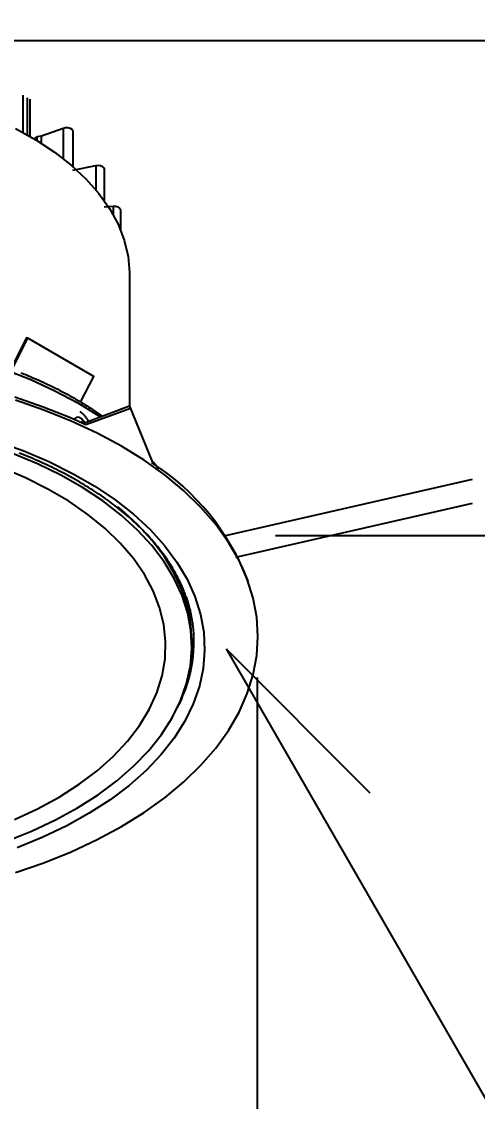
# Model space of a CAD drawing. Header units: millimetres. Extents: x 14 to 828, y 15 to 581.
# Drawn here: x 625.46 to 634.43, y 496.85 to 518.09 of the extents above; entities that cross this region are included whole.
import ezdxf

# ---------------------------------------------------------------- set-up
doc = ezdxf.new("R2010")
doc.units = ezdxf.units.MM
doc.header["$LTSCALE"] = 0.2
doc.layers.get('Defpoints').update_dxf_attribs({"color": 5})
for name, color, linetype in [('1_シンボル', 2, 'Continuous'), ('1_寸法', 7, 'Continuous'), ('1_文字', 3, 'Continuous')]:
    doc.layers.add(name, color=color, linetype=linetype)
doc.styles.add('Dim', font='simplex.shx', dxfattribs={"width": 0.8, "bigfont": 'extfont2.shx'})
doc.dimstyles.new('1-1', dxfattribs={"dimtxt": 3, "dimasz": 0.75, "dimexe": 0, "dimexo": 1, "dimgap": 0.5, "dimtad": 1, "dimdec": 0, "dimtxsty": 'Dim', "dimblk": 'DOT', "dimcen": 2.5, "dimadec": 0, "dimazin": 0, "dimtfac": 1, "dimtdec": 0, "dimtix": 1, "dimtmove": 2, "dimatfit": 3, "dimldrblk": '引出', "dimfxl": 1, "dimlwd": -1, "dimlwe": -1, "dimarcsym": 0})

# ---------------------------------------------------------------- blocks, each defined once
blk = doc.blocks.new('_Dot')
at = {"color": 0, "linetype": 'ByBlock', "lineweight": -2}
blk.add_line((-0.5, 0), (-1, 0), dxfattribs=at)
at = {"color": 0, "linetype": 'ByBlock', "const_width": 0.5}
blk.add_lwpolyline([(-0.25, 0, 1), (0.25, 0, 1)], format="xyb", close=True, dxfattribs=at)
blk = doc.blocks.new('*D13')
at = {"layer": '1_寸法', "color": 0, "transparency": 16777216}
for p, q in [((630.096, 505.184), (630.096, 486.075)), ((611.833, 504.43), (611.833, 486.075)), ((612.583, 486.075), (629.346, 486.075))]:
    blk.add_line(p, q, dxfattribs=at)
at = {"layer": 'Defpoints', "color": 0, "transparency": 16777216}
for p in [(630.096, 506.184), (611.833, 505.43), (630.096, 486.075)]:
    blk.add_point(p, dxfattribs=at)
at = {"layer": '1_寸法', "color": 0, "transparency": 16777216, "xscale": 0.75, "yscale": 0.75, "zscale": 0.75, "rotation": 180}
blk.add_blockref('_Dot', (611.833, 486.075), dxfattribs=at)
at = {"layer": '1_寸法', "color": 0, "transparency": 16777216, "xscale": 0.75, "yscale": 0.75, "zscale": 0.75}
blk.add_blockref('_Dot', (630.096, 486.075), dxfattribs=at)
at = {"layer": '1_寸法', "color": 0, "transparency": 16777216, "insert": (620.965, 488.075), "char_height": 3, "attachment_point": 5, "style": 'Dim'}
blk.add_mtext('%%C85', dxfattribs=at)
blk = doc.blocks.new('引出')
at = {"color": 0, "linetype": 'ByBlock', "lineweight": -2}
for p, q in [((-3.864, 1.035), (0, 0)), ((0, 0), (-1, 0))]:
    blk.add_line(p, q, dxfattribs=at)
blk = doc.blocks.new('*D14')
at = {"layer": '1_寸法', "color": 0, "transparency": 16777216}
for p, q in [((621.803, 517.714), (643.336, 517.714)), ((643.336, 516.964), (643.336, 508.729)), ((630.456, 507.979), (643.336, 507.979))]:
    blk.add_line(p, q, dxfattribs=at)
at = {"layer": 'Defpoints', "color": 0, "transparency": 16777216}
for p in [(620.803, 517.714), (629.456, 507.979), (643.336, 507.979)]:
    blk.add_point(p, dxfattribs=at)
at = {"layer": '1_寸法', "color": 0, "transparency": 16777216, "xscale": 0.75, "yscale": 0.75, "zscale": 0.75}
for p, rotation in [((643.336, 517.714), 90), ((643.336, 507.979), 270)]:
    blk.add_blockref('_Dot', p, dxfattribs=dict(at, rotation=rotation))
at = {"layer": '1_寸法', "color": 0, "transparency": 16777216, "insert": (641.336, 512.847), "char_height": 3, "attachment_point": 5, "rotation": 90, "style": 'Dim'}
blk.add_mtext('50', dxfattribs=at)

msp = doc.modelspace()

# ---------------------------------------------------------------- linework, layer by layer
at = {"layer": '1_シンボル', "color": 7}
for points in [[(625.479, 516.639), (625.479, 515.91)], [(625.567, 516.59), (625.567, 515.861)], [(625.62, 516.56), (625.62, 515.831)], [(625.334, 515.986), (625.735, 515.764), (626.103, 515.523), (626.435, 515.265), (626.728, 514.992), (626.98, 514.706), (627.19, 514.409), (627.357, 514.102), (627.478, 513.789), (627.554, 513.471), (627.583, 513.15), (627.583, 513.11), (627.583, 510.522), (628.032, 509.416), (628.06, 509.384)], [(625.761, 515.748), (625.761, 515.831), (625.849, 515.84), (626.273, 515.994), (626.318, 516.004), (626.367, 516.003), (626.412, 515.992), (626.445, 515.971), (626.462, 515.945), (626.464, 515.933), (626.464, 515.239)], [(626.273, 515.994), (626.273, 515.396)], [(625.761, 515.831), (625.708, 515.789), (625.708, 515.78)], [(625.849, 515.693), (625.849, 515.84)], [(626.464, 515.167), (626.917, 515.258), (626.966, 515.262), (627.013, 515.255), (627.052, 515.238), (627.077, 515.214), (627.084, 515.19), (627.084, 514.568)], [(626.917, 515.258), (626.917, 514.783)], [(627.084, 514.447), (627.262, 514.459), (627.311, 514.456), (627.354, 514.443), (627.386, 514.422), (627.401, 514.395), (627.401, 514.387), (627.401, 514.001)], [(627.262, 514.459), (627.262, 514.287)], [(625.27, 511.249), (625.582, 511.859), (625.555, 511.869), (625.243, 511.26)], [(626.619, 510.602), (626.879, 511.11), (625.582, 511.859)], [(625.133, 511.242), (625.637, 511.046), (626.114, 510.827), (626.561, 510.588), (626.975, 510.331), (627.008, 510.308)], [(625.451, 511.18), (625.494, 511.162), (625.538, 511.144), (625.581, 511.126), (625.624, 511.108), (625.667, 511.09), (625.71, 511.071), (625.753, 511.052), (625.795, 511.033), (625.838, 511.014), (625.88, 510.995), (625.921, 510.975), (625.963, 510.956), (626.004, 510.936), (626.045, 510.916), (626.086, 510.896), (626.127, 510.875), (626.167, 510.855), (626.207, 510.834), (626.247, 510.813), (626.287, 510.792), (626.326, 510.771), (626.365, 510.75), (626.405, 510.729), (626.443, 510.707), (626.482, 510.685), (626.52, 510.664), (626.559, 510.642), (626.597, 510.619), (626.634, 510.597), (626.672, 510.575), (626.709, 510.552), (626.746, 510.529), (626.782, 510.506), (626.818, 510.483), (626.854, 510.459), (627.049, 510.323)], [(625.322, 510.705), (625.883, 510.513), (626.419, 510.298), (626.721, 510.162)], [(625.334, 501.351), (625.897, 501.543), (626.435, 501.759), (626.944, 501.996), (627.423, 502.253), (627.869, 502.53), (628.28, 502.824), (628.653, 503.134), (628.987, 503.459), (629.28, 503.797), (629.53, 504.146), (629.737, 504.504), (629.899, 504.87), (630.015, 505.242), (630.085, 505.618), (630.108, 505.995), (630.085, 506.373), (630.015, 506.748), (629.899, 507.12), (629.737, 507.486), (629.53, 507.844), (629.28, 508.193), (628.987, 508.531), (628.653, 508.856), (628.28, 509.166), (627.869, 509.46), (627.423, 509.737), (626.944, 509.994), (626.435, 510.231), (625.897, 510.447), (625.334, 510.64)], [(627.583, 510.522), (626.676, 510.183)], [(626.724, 510.16), (627.598, 510.486)], [(626.704, 510.194), (626.685, 510.223), (626.638, 510.272), (626.587, 510.3), (626.541, 510.304), (626.506, 510.282), (626.495, 510.265)], [(626.603, 510.424), (626.61, 510.418), (626.618, 510.411), (626.625, 510.405), (626.632, 510.398), (626.639, 510.391), (626.647, 510.385), (626.654, 510.378), (626.661, 510.371), (626.668, 510.364), (626.675, 510.358), (626.686, 510.346), (626.697, 510.334), (626.708, 510.322), (626.718, 510.31), (626.728, 510.297), (626.737, 510.284), (626.746, 510.271), (626.755, 510.257), (626.763, 510.244), (626.77, 510.229), (626.778, 510.211)], [(626.628, 510.225), (626.631, 510.222), (626.634, 510.219), (626.637, 510.216), (626.641, 510.213), (626.644, 510.21), (626.647, 510.207), (626.65, 510.204), (626.653, 510.201), (626.655, 510.197), (626.658, 510.194), (626.666, 510.18)], [(624.979, 509.831), (625.5, 509.643), (625.995, 509.433), (626.461, 509.202), (626.896, 508.951), (627.296, 508.682), (627.66, 508.396), (627.986, 508.095), (628.271, 507.781), (628.514, 507.455), (628.714, 507.12), (628.869, 506.777), (628.979, 506.428), (629.043, 506.075), (629.06, 505.72), (629.031, 505.366), (628.956, 505.014), (628.835, 504.666), (628.668, 504.325), (628.457, 503.991), (628.203, 503.668), (627.908, 503.357), (627.573, 503.06), (627.199, 502.778), (626.79, 502.514), (626.348, 502.268), (625.874, 502.042), (625.372, 501.837)], [(625.157, 501.968), (625.653, 502.165), (626.122, 502.384), (626.56, 502.623), (626.965, 502.88), (627.334, 503.155), (627.666, 503.445), (627.959, 503.75), (628.211, 504.066), (628.419, 504.392), (628.584, 504.727), (628.705, 505.068), (628.779, 505.413), (628.808, 505.76), (628.79, 506.108), (628.726, 506.454), (628.617, 506.796), (628.463, 507.132), (628.264, 507.461), (628.023, 507.78), (627.74, 508.087), (627.417, 508.38), (627.056, 508.659), (626.659, 508.921), (626.229, 509.164), (625.767, 509.388), (625.277, 509.591)], [(628.706, 506.738), (628.696, 506.767), (628.685, 506.797), (628.675, 506.827), (628.664, 506.857), (628.653, 506.886), (628.641, 506.916), (628.629, 506.945), (628.617, 506.975), (628.601, 507.011), (628.585, 507.046), (628.568, 507.082), (628.551, 507.117), (628.533, 507.152), (628.514, 507.187), (628.495, 507.222), (628.475, 507.258), (628.455, 507.292), (628.435, 507.327), (628.414, 507.361), (628.393, 507.395), (628.371, 507.43), (628.349, 507.464), (628.326, 507.498), (628.303, 507.532), (628.28, 507.565), (628.256, 507.599), (628.231, 507.632), (628.206, 507.665), (628.181, 507.699), (628.155, 507.732), (628.129, 507.765), (628.102, 507.797), (628.074, 507.83), (628.047, 507.862), (628.019, 507.895), (627.99, 507.927), (627.961, 507.959), (627.932, 507.991), (627.902, 508.023), (627.872, 508.054), (627.841, 508.086), (627.81, 508.117), (627.778, 508.148), (627.746, 508.179), (627.714, 508.21), (627.681, 508.241), (627.648, 508.271), (627.614, 508.302), (627.58, 508.332), (627.545, 508.362), (627.51, 508.392), (627.475, 508.421), (627.439, 508.451), (627.403, 508.48), (627.367, 508.509), (627.33, 508.539), (627.292, 508.567), (627.255, 508.596), (627.217, 508.624), (627.178, 508.653), (627.139, 508.681), (627.1, 508.709), (627.06, 508.737), (627.02, 508.764), (626.98, 508.792), (626.939, 508.819), (626.898, 508.846), (626.857, 508.873), (626.815, 508.899), (626.773, 508.926), (626.73, 508.952), (626.687, 508.978), (626.644, 509.004), (626.6, 509.03), (626.557, 509.055), (626.512, 509.08), (626.468, 509.105), (626.423, 509.13), (626.378, 509.155), (626.332, 509.179), (626.286, 509.204), (626.24, 509.227), (626.193, 509.251), (626.147, 509.275), (626.1, 509.298), (626.052, 509.321), (626.004, 509.344), (625.956, 509.367), (625.908, 509.389), (625.86, 509.411), (625.811, 509.433), (625.762, 509.455), (625.712, 509.476), (625.663, 509.498), (625.613, 509.519), (625.563, 509.54), (625.512, 509.56), (625.462, 509.58), (625.411, 509.6)], [(628.021, 509.412), (628.055, 509.424), (628.06, 509.418), (628.16, 509.29)], [(625.316, 502.391), (625.771, 502.603), (626.196, 502.834), (626.588, 503.085), (626.944, 503.352), (627.262, 503.635), (627.54, 503.932), (627.777, 504.241), (627.97, 504.559), (628.119, 504.885), (628.222, 505.217), (628.28, 505.553), (628.291, 505.891), (628.255, 506.227), (628.173, 506.561), (628.046, 506.891), (627.874, 507.213), (627.657, 507.527), (627.399, 507.829), (627.099, 508.119), (626.761, 508.394), (626.386, 508.653), (625.976, 508.894), (625.535, 509.115), (625.064, 509.315)], [(629.441, 507.976), (634.331, 509.086)], [(628.808, 505.802), (628.808, 505.911), (628.79, 506.217), (628.726, 506.563), (628.617, 506.905), (628.463, 507.241), (628.264, 507.57), (628.023, 507.888), (627.74, 508.196), (627.417, 508.489), (627.348, 508.546)], [(629.672, 507.555), (634.331, 508.617)], [(628.775, 506.523), (628.775, 506.328)]]:
    msp.add_lwpolyline(points, dxfattribs=at)
for points in [[(629.915, 507.079, 0.158939), (628.021, 509.412)], [(628.525, 504.594, 0.041786), (628.722, 505.072, 0.161036), (628.703, 506.768)]]:
    msp.add_lwpolyline(points, format="xyb", dxfattribs=at)
at = {"layer": '1_文字'}
for q in [(632.311, 502.918), (639.649, 488.138)]:
    msp.add_line((629.483, 505.747), q, dxfattribs=at)

# ---------------------------------------------------------------- dimensions: what is measured, and where the dimension line sits
at = {"layer": '1_寸法'}
dim = msp.add_linear_dim(base=(643.336, 507.979), p1=(620.803, 517.714), p2=(629.456, 507.979), angle=90, text='50', dimstyle='1-1', dxfattribs=at)
dim.commit()
dim.dimension.update_dxf_attribs({"geometry": '*D14', "text_midpoint": (641.336, 512.847)})
dim = msp.add_linear_dim(base=(630.096, 486.075), p1=(611.833, 505.43), p2=(630.096, 506.184), text='%%C85', dimstyle='1-1', dxfattribs=at)
dim.commit()
dim.dimension.update_dxf_attribs({"geometry": '*D13', "text_midpoint": (620.965, 488.075)})

doc.saveas('drawing.dxf')
